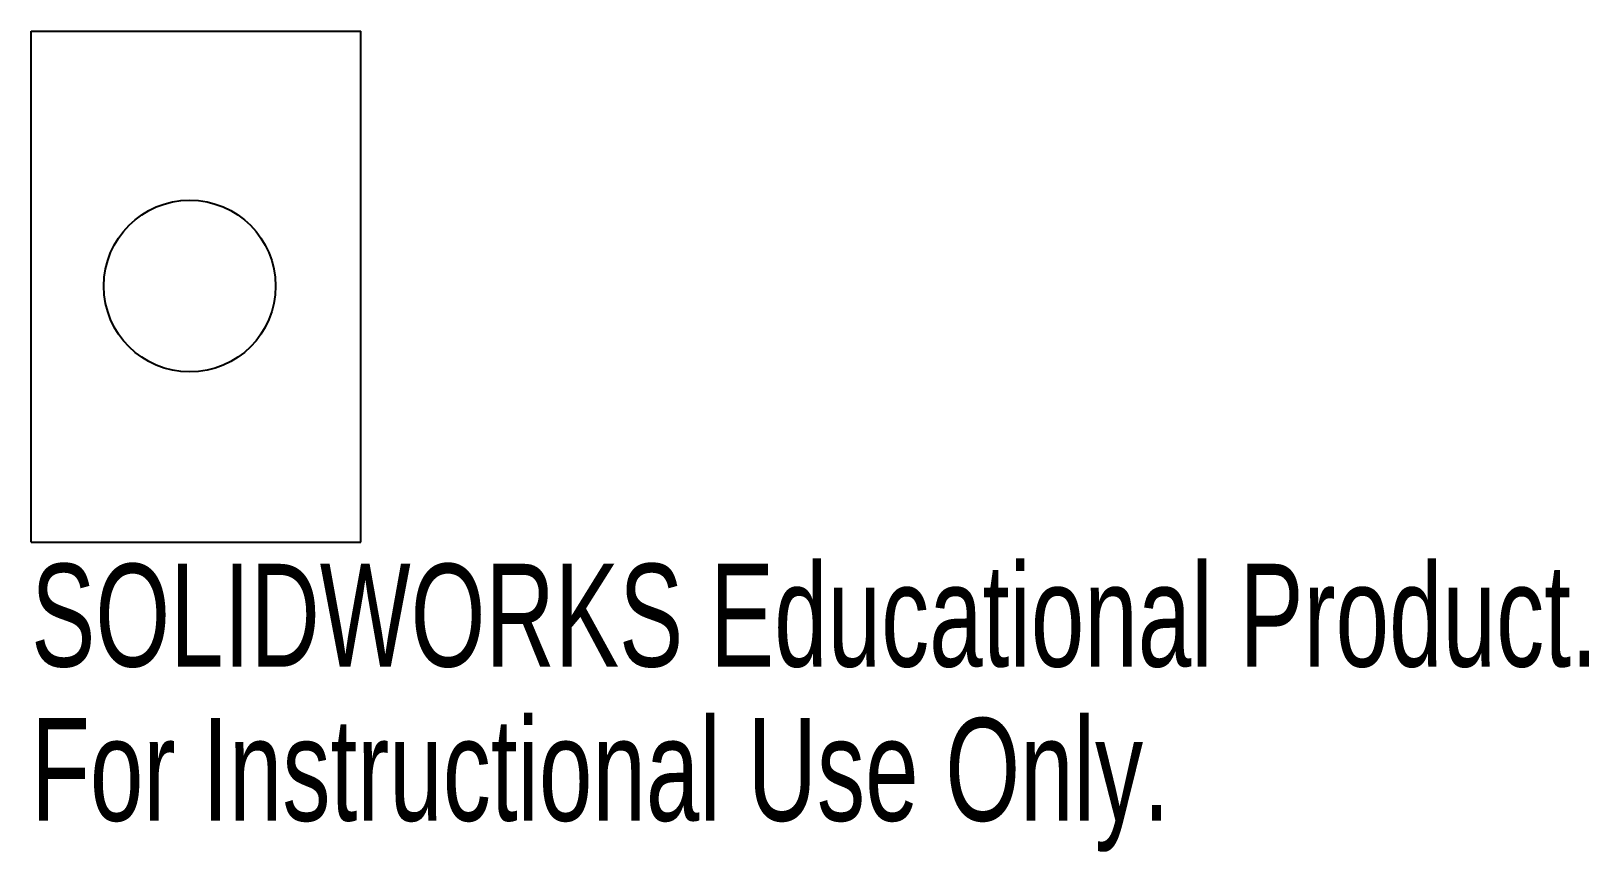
# Model space of a CAD drawing. Header units: centimetres. Extents: x 0 to 7.33, y -1.46 to 2.4.
import ezdxf

# ---------------------------------------------------------------- set-up
doc = ezdxf.new("R2010")
doc.units = ezdxf.units.CM
doc.styles.add('SLDTEXTSTYLE0', font='TXT', dxfattribs={"width": 0.7})

msp = doc.modelspace()

# ---------------------------------------------------------------- linework, layer by layer
at = {"color": 7, "linetype": 'Continuous', "lineweight": 25}
for p, q in [((0, 0), (0, 2.4023)), ((0, 2.4023), (1.5506, 2.4023)), ((1.5506, 0), (1.5506, 2.4023)), ((0, 0), (1.5506, 0))]:
    msp.add_line(p, q, dxfattribs=at)
msp.add_circle((0.746, 1.2039), 0.4039, dxfattribs=at)

# ---------------------------------------------------------------- texts
at = {"color": 7, "linetype": 'Continuous', "char_height": 0.483362, "attachment_point": 1, "style": 'SLDTEXTSTYLE0'}
for s, insert in [('SOLIDWORKS Educational Product.', (0, -0.102)), ('For Instructional Use Only.', (0, -0.827))]:
    msp.add_mtext(s, dxfattribs=dict(at, insert=insert))

doc.saveas('drawing.dxf')
